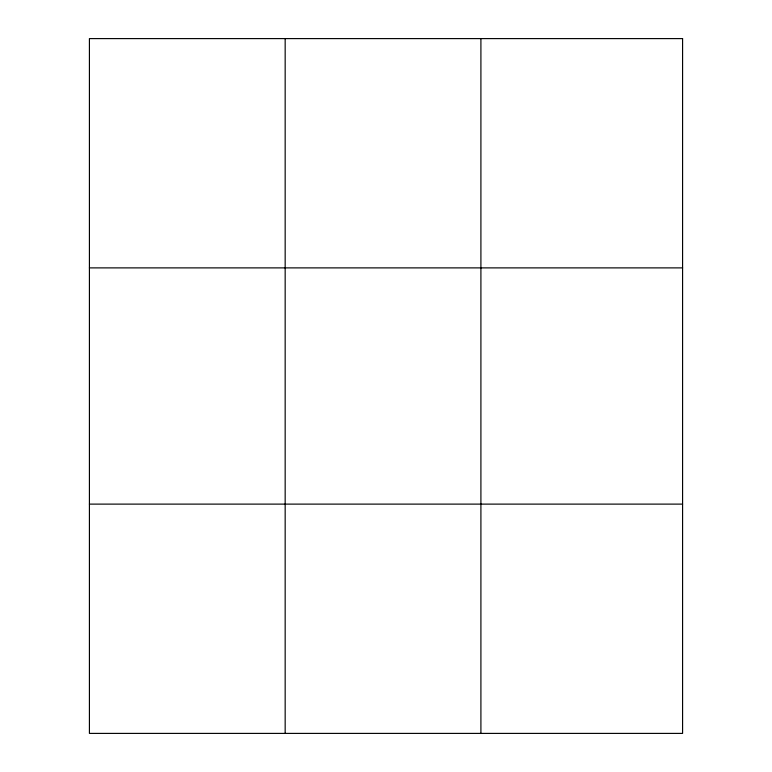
<?xml version="1.0" encoding="UTF-8"?>
<svg xmlns="http://www.w3.org/2000/svg" width="772" height="772" viewBox="0 0 772 772"><rect width="100%" height="100%" fill="white"/><g stroke="black" fill="none" stroke-linecap="round" stroke-linejoin="round"><path stroke-width="1.16" d="M285.167 733.4L285.167 38.6M480.908 733.4L480.908 38.6M89.417 267.884L682.583 267.884M89.417 504.116L682.583 504.116M682.583 38.6L682.583 733.4L89.417 733.4L89.417 38.6L682.583 38.6"/></g></svg>
